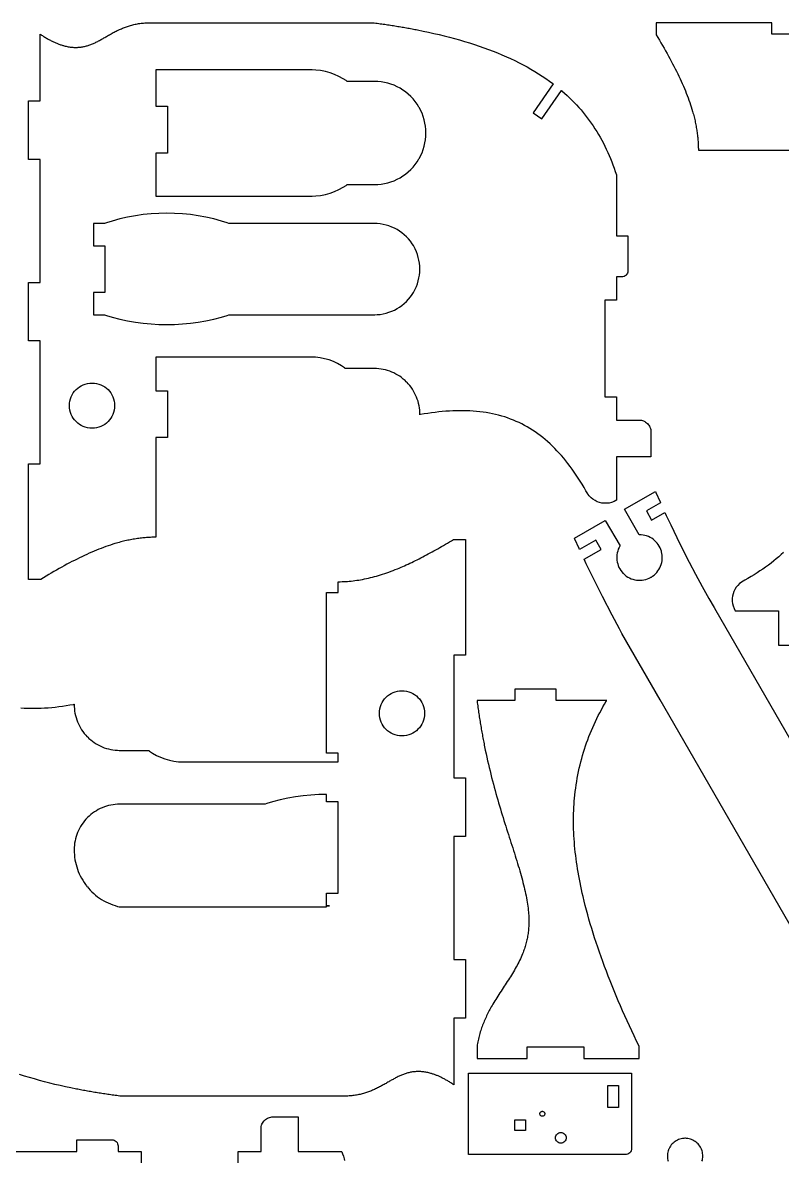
# Model space of a CAD drawing. Extents: x 0 to 504, y 0 to 398.
# Drawn here: x 113.9 to 245.9, y 200.4 to 398 of the extents above; entities that cross this region are included whole.
import ezdxf

# ---------------------------------------------------------------- set-up
doc = ezdxf.new("R2010")
doc.units = 0
doc.layers.get('0').update_dxf_attribs({"linetype": 'CONTINUOUS'})

msp = doc.modelspace()

# ---------------------------------------------------------------- linework, layer by layer
at = {"color": 0}
for points in [[(174.985, 397.986), (175.246, 397.951), (175.506, 397.918), (175.764, 397.883), (176.022, 397.847), (176.281, 397.813), (176.538, 397.776), (176.793, 397.739), (177.049, 397.703), (177.304, 397.665), (177.558, 397.626), (177.813, 397.589), (178.065, 397.549), (178.318, 397.51), (178.571, 397.469), (178.821, 397.429), (179.072, 397.389), (179.322, 397.347), (179.571, 397.306), (179.819, 397.264), (180.068, 397.221), (180.315, 397.178), (180.563, 397.135), (180.808, 397.09), (181.053, 397.046), (181.299, 397.001), (181.542, 396.956), (181.786, 396.91), (182.028, 396.862), (182.271, 396.817), (182.511, 396.768), (183.461, 396.576), (184.4, 396.378), (185.328, 396.171), (186.247, 395.957), (187.154, 395.735), (188.051, 395.506), (188.938, 395.268), (189.813, 395.022), (190.676, 394.769), (191.528, 394.508), (192.369, 394.237), (193.2, 393.96), (194.018, 393.674), (194.824, 393.379), (195.618, 393.076), (196.401, 392.764), (197.171, 392.444), (197.929, 392.114), (198.675, 391.776), (199.408, 391.429), (200.129, 391.072), (200.836, 390.707), (201.531, 390.332), (202.212, 389.947), (202.882, 389.553), (203.536, 389.15), (204.178, 388.736), (204.807, 388.314), (205.421, 387.881), (206.022, 387.439), (206.024, 387.438), (206.025, 387.435), (206.028, 387.433), (206.029, 387.432), (206.032, 387.431), (206.033, 387.429), (206.035, 387.428), (206.038, 387.426), (206.039, 387.425), (206.042, 387.424), (206.043, 387.422), (206.047, 387.419), (206.049, 387.418), (206.05, 387.417), (206.053, 387.415), (206.054, 387.414), (206.057, 387.412), (206.058, 387.411), (206.06, 387.41), (206.064, 387.407), (206.067, 387.406), (206.068, 387.404), (206.069, 387.401), (206.072, 387.4), (206.074, 387.399), (206.075, 387.397), (206.078, 387.396), (206.079, 387.394), (206.082, 387.393), (202.593, 382.39), (204.11, 381.332), (207.528, 386.232), (207.529, 386.231), (207.533, 386.228), (207.536, 386.225), (207.538, 386.224), (207.54, 386.222), (207.542, 386.219), (207.544, 386.218), (207.546, 386.217), (207.55, 386.213), (207.553, 386.211), (207.557, 386.207), (207.558, 386.206), (207.563, 386.201), (207.565, 386.2), (207.567, 386.199), (207.569, 386.197), (207.571, 386.194), (207.575, 386.192), (207.578, 386.189), (207.582, 386.186), (207.583, 386.185), (207.587, 386.181), (207.59, 386.179), (208.039, 385.787), (208.476, 385.39), (208.906, 384.985), (209.325, 384.574), (209.736, 384.154), (210.136, 383.729), (210.528, 383.297), (210.91, 382.858), (211.282, 382.414), (211.644, 381.961), (211.999, 381.503), (212.344, 381.037), (212.681, 380.567), (213.007, 380.089), (213.325, 379.604), (213.633, 379.112), (213.935, 378.615), (214.225, 378.112), (214.508, 377.603), (214.782, 377.086), (215.046, 376.564), (215.303, 376.036), (215.55, 375.501), (215.789, 374.961), (216.019, 374.414), (216.242, 373.861), (216.456, 373.303), (216.661, 372.737), (216.858, 372.167), (217.047, 371.59), (217.047, 371.59), (217.047, 371.589), (217.047, 371.588), (217.047, 371.588), (217.049, 371.588), (217.049, 371.586), (217.049, 371.586), (217.049, 371.585), (217.049, 371.585), (217.049, 371.583), (217.049, 371.583), (217.049, 371.583), (217.05, 371.583), (217.05, 371.582), (217.05, 371.581), (217.05, 371.581), (217.05, 371.579), (217.05, 371.579), (217.05, 371.579), (217.05, 360.996), (219.05, 360.996), (219.05, 354.921), (219.05, 354.868), (219.029, 354.71), (218.968, 354.508), (218.869, 354.324), (218.772, 354.197), (218.736, 354.16), (218.699, 354.124), (218.572, 354.026), (218.388, 353.928), (218.186, 353.867), (218.028, 353.846), (217.975, 353.846), (217.05, 353.846), (217.05, 349.846), (215.05, 349.846), (215.05, 332.996), (217.05, 332.996), (217.05, 328.996), (220.975, 328.996), (221.029, 328.996), (221.188, 328.985), (221.393, 328.953), (221.593, 328.901), (221.783, 328.832), (221.964, 328.744), (222.136, 328.64), (222.296, 328.522), (222.443, 328.388), (222.576, 328.24), (222.696, 328.081), (222.8, 327.91), (222.888, 327.728), (222.957, 327.537), (223.008, 327.339), (223.04, 327.132), (223.05, 326.974), (223.05, 326.921), (223.05, 322.571), (217.05, 322.571), (217.05, 315.044), (216.953, 314.986), (216.646, 314.836), (216.219, 314.679), (215.778, 314.575), (215.439, 314.532), (215.325, 314.526), (214.974, 314.526), (214.865, 314.532), (214.542, 314.572), (214.122, 314.667), (213.719, 314.807), (213.336, 314.993), (212.976, 315.221), (212.644, 315.49), (212.343, 315.797), (212.139, 316.051), (212.078, 316.14), (212.078, 316.14), (212.078, 316.14), (212.076, 316.142), (212.076, 316.142), (212.076, 316.143), (212.076, 316.143), (212.076, 316.143), (212.076, 316.143), (212.076, 316.143), (211.754, 316.718), (211.428, 317.283), (211.096, 317.838), (210.76, 318.382), (210.418, 318.917), (210.072, 319.44), (209.721, 319.954), (209.365, 320.456), (209.004, 320.947), (208.638, 321.428), (208.267, 321.897), (207.89, 322.356), (207.508, 322.803), (207.121, 323.239), (206.728, 323.662), (206.329, 324.074), (205.925, 324.475), (205.515, 324.862), (205.1, 325.239), (204.679, 325.603), (204.253, 325.954), (203.819, 326.294), (203.381, 326.621), (202.936, 326.935), (202.486, 327.236), (202.029, 327.524), (201.567, 327.799), (201.097, 328.06), (200.621, 328.308), (200.14, 328.543), (199.651, 328.765), (199.157, 328.974), (198.657, 329.169), (198.15, 329.351), (197.638, 329.521), (197.118, 329.678), (196.593, 329.822), (196.063, 329.954), (195.525, 330.074), (194.982, 330.181), (194.433, 330.275), (193.879, 330.358), (193.319, 330.429), (192.754, 330.489), (192.183, 330.536), (191.607, 330.574), (191.025, 330.597), (190.438, 330.611), (189.844, 330.614), (189.247, 330.606), (188.643, 330.586), (188.035, 330.556), (187.422, 330.514), (186.803, 330.463), (186.179, 330.4), (185.551, 330.328), (184.918, 330.246), (184.279, 330.153), (183.636, 330.05), (182.989, 329.938), (182.986, 329.938), (182.981, 329.936), (182.976, 329.935), (182.974, 329.935), (182.971, 329.935), (182.965, 329.933), (182.962, 329.933), (182.96, 329.932), (182.957, 329.932), (182.953, 329.931), (182.95, 329.931), (182.947, 329.931), (182.944, 329.929), (182.942, 329.929), (182.939, 329.928), (182.936, 329.928), (182.932, 329.928), (182.929, 329.926), (182.926, 329.926), (182.924, 329.926), (182.921, 329.925), (182.915, 329.924), (182.913, 329.924), (182.908, 329.924), (182.906, 329.922), (182.903, 329.922), (182.9, 329.921), (182.901, 330.021), (182.894, 330.318), (182.869, 330.711), (182.825, 331.101), (182.761, 331.487), (182.679, 331.869), (182.579, 332.246), (182.46, 332.617), (182.322, 332.982), (182.168, 333.339), (181.996, 333.689), (181.807, 334.029), (181.6, 334.361), (181.376, 334.683), (181.138, 334.994), (180.882, 335.294), (180.681, 335.513), (180.611, 335.583), (180.542, 335.654), (180.325, 335.858), (180.028, 336.117), (179.719, 336.36), (179.4, 336.586), (179.071, 336.796), (178.732, 336.989), (178.385, 337.165), (178.029, 337.325), (177.667, 337.465), (177.297, 337.589), (176.921, 337.694), (176.54, 337.781), (176.154, 337.849), (175.764, 337.897), (175.371, 337.926), (175.075, 337.936), (174.975, 337.936), (169.95, 337.936), (169.79, 338.057), (169.288, 338.394), (168.593, 338.796), (167.872, 339.139), (167.126, 339.424), (166.36, 339.646), (165.576, 339.807), (164.781, 339.904), (164.176, 339.936), (163.975, 339.936), (137.05, 339.936), (137.05, 334.086), (139.05, 334.086), (139.05, 325.936), (137.05, 325.936), (137.05, 308.632), (137.031, 308.632), (137.028, 308.632), (137.006, 308.632), (137.003, 308.632), (136.981, 308.632), (136.978, 308.632), (136.976, 308.632), (136.757, 308.631), (136.537, 308.626), (136.317, 308.621), (136.095, 308.612), (135.872, 308.601), (135.648, 308.589), (135.423, 308.572), (135.197, 308.556), (134.97, 308.535), (134.741, 308.513), (134.512, 308.487), (134.281, 308.46), (134.049, 308.429), (133.816, 308.397), (133.582, 308.361), (133.347, 308.324), (133.11, 308.285), (132.873, 308.242), (132.634, 308.196), (132.394, 308.149), (132.153, 308.097), (131.91, 308.044), (131.666, 307.989), (131.421, 307.931), (131.175, 307.869), (130.928, 307.806), (130.679, 307.739), (130.429, 307.669), (130.178, 307.597), (129.925, 307.522), (129.535, 307.403), (129.142, 307.275), (128.746, 307.142), (128.346, 307), (127.944, 306.854), (127.539, 306.7), (127.13, 306.54), (126.719, 306.374), (126.305, 306.201), (125.888, 306.024), (125.468, 305.839), (125.046, 305.649), (124.621, 305.453), (124.193, 305.251), (123.762, 305.043), (123.329, 304.831), (122.893, 304.611), (122.455, 304.388), (122.014, 304.158), (121.571, 303.924), (121.126, 303.683), (120.678, 303.438), (120.228, 303.188), (119.775, 302.933), (119.321, 302.674), (118.864, 302.408), (118.405, 302.14), (117.944, 301.867), (117.48, 301.588), (117.015, 301.306), (117.013, 301.304), (117.013, 301.304), (117.011, 301.303), (117.01, 301.303), (117.009, 301.301), (117.008, 301.301), (117.008, 301.301), (117.006, 301.3), (117.005, 301.3), (117.003, 301.297), (117.002, 301.297), (117.001, 301.296), (117, 301.296), (116.999, 301.296), (116.999, 301.296), (116.998, 301.294), (116.998, 301.294), (116.997, 301.294), (114.9, 301.294), (114.9, 321.396), (116.9, 321.396), (116.9, 342.725), (114.9, 342.725), (114.9, 352.875), (116.9, 352.875), (116.9, 374.281), (114.9, 374.281), (114.9, 384.431), (116.9, 384.431), (116.9, 396.051), (117.017, 395.974), (117.161, 395.878), (117.304, 395.785), (117.447, 395.693), (117.59, 395.603), (117.731, 395.515), (117.873, 395.431), (118.013, 395.347), (118.154, 395.265), (118.294, 395.186), (118.433, 395.108), (118.572, 395.033), (118.71, 394.961), (118.848, 394.889), (118.985, 394.821), (119.122, 394.753), (119.258, 394.689), (119.393, 394.626), (119.529, 394.565), (119.663, 394.507), (119.797, 394.45), (119.931, 394.396), (120.064, 394.343), (120.197, 394.293), (120.329, 394.244), (120.46, 394.199), (120.591, 394.156), (120.722, 394.112), (120.852, 394.074), (120.981, 394.036), (121.11, 394), (121.28, 393.957), (121.448, 393.918), (121.615, 393.882), (121.782, 393.85), (121.947, 393.822), (122.112, 393.799), (122.276, 393.778), (122.439, 393.761), (122.601, 393.749), (122.762, 393.739), (122.922, 393.733), (123.082, 393.732), (123.241, 393.733), (123.4, 393.739), (123.557, 393.747), (123.715, 393.76), (123.871, 393.776), (124.027, 393.796), (124.182, 393.818), (124.337, 393.844), (124.492, 393.874), (124.646, 393.907), (124.799, 393.943), (124.952, 393.982), (125.105, 394.025), (125.257, 394.071), (125.409, 394.121), (125.561, 394.172), (125.712, 394.229), (125.864, 394.287), (126.015, 394.35), (126.167, 394.415), (126.319, 394.483), (126.47, 394.553), (126.622, 394.626), (126.774, 394.703), (126.926, 394.781), (127.078, 394.861), (127.231, 394.943), (127.385, 395.026), (127.539, 395.111), (127.694, 395.199), (127.849, 395.286), (128.005, 395.375), (128.163, 395.465), (128.321, 395.557), (128.48, 395.649), (128.641, 395.74), (128.803, 395.832), (128.966, 395.925), (129.131, 396.018), (129.297, 396.11), (129.464, 396.201), (129.634, 396.293), (129.805, 396.385), (129.978, 396.475), (130.152, 396.564), (130.329, 396.651), (130.508, 396.739), (130.689, 396.824), (130.872, 396.907), (131.04, 396.982), (131.21, 397.054), (131.382, 397.124), (131.556, 397.192), (131.733, 397.258), (131.911, 397.322), (132.092, 397.383), (132.276, 397.443), (132.461, 397.5), (132.65, 397.554), (132.84, 397.606), (133.033, 397.654), (133.229, 397.7), (133.427, 397.744), (133.628, 397.785), (133.831, 397.822), (134.037, 397.857), (134.246, 397.888), (134.457, 397.915), (134.672, 397.94), (134.889, 397.961), (135.109, 397.979), (135.332, 397.993), (135.558, 398.004), (135.787, 398.011), (136.019, 398.014), (136.254, 398.013), (136.492, 398.008), (136.733, 398), (136.978, 397.986), (174.981, 397.986), (174.985, 397.986)], [(137.05, 383.519), (139.05, 383.519), (139.05, 375.369), (137.05, 375.369), (137.05, 367.886), (163.975, 367.886), (164.186, 367.886), (164.821, 367.919), (165.657, 368.017), (166.481, 368.176), (167.289, 368.399), (168.076, 368.682), (168.843, 369.025), (169.582, 369.428), (170.119, 369.765), (170.292, 369.886), (174.975, 369.886), (175.125, 369.886), (175.574, 369.907), (176.164, 369.965), (176.746, 370.063), (177.317, 370.197), (177.876, 370.368), (178.421, 370.575), (178.95, 370.815), (179.462, 371.089), (179.957, 371.396), (180.429, 371.735), (180.881, 372.103), (181.308, 372.501), (181.71, 372.929), (182.085, 373.385), (182.432, 373.867), (182.674, 374.244), (182.749, 374.374), (182.822, 374.504), (183.029, 374.901), (183.274, 375.443), (183.481, 375.996), (183.65, 376.557), (183.781, 377.126), (183.875, 377.701), (183.932, 378.281), (183.95, 378.861), (183.932, 379.442), (183.875, 380.021), (183.781, 380.596), (183.65, 381.165), (183.481, 381.728), (183.274, 382.281), (183.029, 382.821), (182.822, 383.219), (182.749, 383.349), (182.674, 383.478), (182.432, 383.857), (182.085, 384.339), (181.71, 384.794), (181.308, 385.222), (180.881, 385.621), (180.429, 385.989), (179.957, 386.328), (179.462, 386.633), (178.95, 386.908), (178.421, 387.149), (177.876, 387.356), (177.317, 387.526), (176.746, 387.66), (176.164, 387.757), (175.574, 387.817), (175.125, 387.836), (174.975, 387.836), (170.292, 387.836), (170.119, 387.958), (169.582, 388.296), (168.843, 388.699), (168.076, 389.042), (167.289, 389.325), (166.481, 389.547), (165.657, 389.707), (164.821, 389.804), (164.186, 389.836), (163.975, 389.836), (137.05, 389.836), (137.05, 383.519)], [(126.18, 363.136), (126.18, 359.286), (128.18, 359.286), (128.18, 351.136), (126.18, 351.136), (126.18, 347.286), (128.117, 347.286), (128.446, 347.179), (129.441, 346.886), (130.775, 346.539), (132.119, 346.246), (133.471, 346.006), (134.83, 345.818), (136.193, 345.685), (137.559, 345.604), (138.926, 345.578), (140.294, 345.604), (141.661, 345.685), (143.024, 345.818), (144.382, 346.006), (145.735, 346.246), (147.078, 346.539), (148.413, 346.886), (149.407, 347.179), (149.736, 347.286), (174.975, 347.286), (175.107, 347.286), (175.504, 347.304), (176.025, 347.356), (176.539, 347.442), (177.043, 347.561), (177.536, 347.711), (178.018, 347.893), (178.486, 348.106), (178.938, 348.349), (179.374, 348.619), (179.792, 348.918), (180.19, 349.243), (180.567, 349.596), (180.922, 349.972), (181.254, 350.375), (181.56, 350.8), (181.772, 351.135), (181.839, 351.249), (181.904, 351.362), (182.087, 351.715), (182.303, 352.193), (182.486, 352.681), (182.635, 353.176), (182.751, 353.679), (182.835, 354.188), (182.883, 354.699), (182.9, 355.211), (182.883, 355.724), (182.835, 356.235), (182.751, 356.743), (182.635, 357.246), (182.486, 357.742), (182.303, 358.231), (182.087, 358.708), (181.904, 359.06), (181.839, 359.174), (181.772, 359.289), (181.56, 359.622), (181.254, 360.049), (180.922, 360.45), (180.567, 360.828), (180.19, 361.179), (179.792, 361.506), (179.374, 361.804), (178.938, 362.075), (178.486, 362.317), (178.018, 362.529), (177.536, 362.711), (177.043, 362.862), (176.539, 362.981), (176.025, 363.067), (175.504, 363.119), (175.107, 363.136), (174.975, 363.136), (149.736, 363.136), (149.408, 363.249), (148.415, 363.557), (147.082, 363.922), (145.739, 364.231), (144.388, 364.482), (143.028, 364.679), (141.664, 364.819), (140.296, 364.903), (138.926, 364.931), (137.557, 364.903), (136.19, 364.819), (134.825, 364.679), (133.466, 364.482), (132.114, 364.231), (130.771, 363.922), (129.438, 363.557), (128.446, 363.249), (128.118, 363.136), (126.18, 363.136)], [(122.015, 331.497), (122.015, 331.597), (122.036, 331.899), (122.095, 332.287), (122.192, 332.664), (122.324, 333.025), (122.489, 333.368), (122.686, 333.692), (122.912, 333.993), (123.165, 334.272), (123.444, 334.525), (123.746, 334.751), (124.07, 334.949), (124.413, 335.114), (124.773, 335.246), (125.149, 335.342), (125.539, 335.401), (125.84, 335.422), (125.94, 335.422), (126.041, 335.422), (126.342, 335.401), (126.732, 335.342), (127.108, 335.246), (127.468, 335.114), (127.811, 334.949), (128.135, 334.751), (128.437, 334.525), (128.716, 334.272), (128.969, 333.993), (129.195, 333.692), (129.392, 333.368), (129.557, 333.025), (129.689, 332.664), (129.786, 332.287), (129.845, 331.899), (129.865, 331.597), (129.865, 331.497), (129.865, 331.397), (129.845, 331.096), (129.786, 330.706), (129.689, 330.329), (129.557, 329.969), (129.392, 329.626), (129.195, 329.303), (128.969, 329), (128.716, 328.721), (128.437, 328.468), (128.135, 328.242), (127.811, 328.046), (127.468, 327.881), (127.108, 327.749), (126.732, 327.651), (126.342, 327.592), (126.041, 327.572), (125.94, 327.572), (125.84, 327.572), (125.539, 327.592), (125.149, 327.651), (124.773, 327.749), (124.413, 327.881), (124.07, 328.046), (123.746, 328.242), (123.444, 328.468), (123.165, 328.721), (122.912, 329), (122.686, 329.303), (122.489, 329.626), (122.324, 329.969), (122.192, 330.329), (122.095, 330.706), (122.036, 331.096), (122.015, 331.397), (122.015, 331.497)], [(183.718, 278.039), (183.718, 277.939), (183.699, 277.638), (183.639, 277.247), (183.542, 276.872), (183.41, 276.511), (183.244, 276.168), (183.049, 275.844), (182.822, 275.542), (182.569, 275.264), (182.29, 275.01), (181.987, 274.785), (181.664, 274.588), (181.321, 274.422), (180.961, 274.29), (180.585, 274.193), (180.194, 274.133), (179.894, 274.114), (179.793, 274.114), (179.693, 274.114), (179.393, 274.133), (179.003, 274.193), (178.626, 274.29), (178.265, 274.422), (177.922, 274.588), (177.599, 274.785), (177.297, 275.01), (177.018, 275.264), (176.765, 275.542), (176.539, 275.844), (176.342, 276.168), (176.178, 276.511), (176.044, 276.872), (175.949, 277.247), (175.889, 277.638), (175.868, 277.939), (175.868, 278.039), (175.868, 278.139), (175.889, 278.44), (175.949, 278.829), (176.044, 279.206), (176.178, 279.567), (176.342, 279.91), (176.539, 280.233), (176.765, 280.536), (177.018, 280.814), (177.297, 281.068), (177.599, 281.293), (177.922, 281.49), (178.265, 281.656), (178.626, 281.787), (179.003, 281.885), (179.393, 281.943), (179.693, 281.964), (179.793, 281.964), (179.894, 281.964), (180.194, 281.943), (180.585, 281.885), (180.961, 281.787), (181.321, 281.656), (181.664, 281.49), (181.987, 281.293), (182.29, 281.068), (182.569, 280.814), (182.822, 280.536), (183.049, 280.233), (183.244, 279.91), (183.41, 279.567), (183.542, 279.206), (183.639, 278.829), (183.699, 278.44), (183.718, 278.139), (183.718, 278.039)], [(215.365, 280.25), (206.581, 280.25), (206.581, 282.25), (199.429, 282.25), (199.429, 280.25), (192.833, 280.25), (192.833, 280.242), (192.837, 280.239), (192.837, 280.222), (192.84, 280.219), (192.84, 280.199), (192.84, 280.197), (192.84, 280.189), (192.844, 280.185), (192.844, 280.168), (192.844, 280.165), (192.883, 279.889), (192.919, 279.611), (192.956, 279.336), (192.994, 279.061), (193.033, 278.787), (193.069, 278.514), (193.108, 278.242), (193.151, 277.971), (193.19, 277.701), (193.231, 277.432), (193.272, 277.164), (193.315, 276.897), (193.358, 276.631), (193.401, 276.365), (193.444, 276.1), (193.487, 275.838), (193.531, 275.574), (193.576, 275.314), (193.619, 275.053), (193.665, 274.792), (193.712, 274.533), (193.758, 274.275), (193.808, 274.018), (193.854, 273.763), (193.901, 273.507), (193.951, 273.253), (194.001, 273), (194.047, 272.747), (194.097, 272.496), (194.151, 272.244), (194.276, 271.628), (194.406, 271.014), (194.538, 270.408), (194.672, 269.807), (194.808, 269.211), (194.947, 268.622), (195.09, 268.037), (195.233, 267.46), (195.376, 266.885), (195.522, 266.318), (195.672, 265.756), (195.819, 265.199), (195.969, 264.647), (196.122, 264.101), (196.272, 263.56), (196.426, 263.024), (196.583, 262.493), (196.737, 261.968), (196.89, 261.449), (197.047, 260.933), (197.201, 260.424), (197.358, 259.919), (197.513, 259.419), (197.665, 258.925), (197.819, 258.435), (197.972, 257.95), (198.126, 257.471), (198.276, 256.996), (198.429, 256.526), (198.581, 256.061), (198.726, 255.601), (198.881, 255.131), (199.031, 254.665), (199.176, 254.204), (199.319, 253.749), (199.462, 253.297), (199.601, 252.851), (199.74, 252.411), (199.872, 251.975), (200.006, 251.543), (200.133, 251.117), (200.256, 250.694), (200.376, 250.276), (200.494, 249.862), (200.608, 249.454), (200.715, 249.05), (200.819, 248.65), (200.922, 248.254), (201.019, 247.862), (201.108, 247.475), (201.197, 247.092), (201.281, 246.713), (201.358, 246.338), (201.431, 245.967), (201.494, 245.599), (201.558, 245.236), (201.612, 244.876), (201.665, 244.521), (201.708, 244.168), (201.744, 243.821), (201.776, 243.476), (201.797, 243.218), (201.815, 242.963), (201.826, 242.708), (201.837, 242.457), (201.84, 242.207), (201.844, 241.96), (201.84, 241.713), (201.837, 241.468), (201.826, 241.226), (201.815, 240.985), (201.797, 240.746), (201.781, 240.508), (201.756, 240.272), (201.729, 240.039), (201.701, 239.806), (201.665, 239.575), (201.631, 239.344), (201.59, 239.117), (201.544, 238.889), (201.497, 238.664), (201.447, 238.44), (201.394, 238.217), (201.333, 237.996), (201.276, 237.775), (201.212, 237.556), (201.144, 237.338), (201.072, 237.121), (200.997, 236.906), (200.922, 236.69), (200.84, 236.478), (200.758, 236.265), (200.638, 235.972), (200.513, 235.682), (200.381, 235.393), (200.24, 235.106), (200.097, 234.819), (199.951, 234.535), (199.801, 234.25), (199.647, 233.968), (199.483, 233.686), (199.322, 233.404), (199.156, 233.124), (198.987, 232.843), (198.815, 232.564), (198.64, 232.285), (198.462, 232.006), (198.283, 231.726), (198.101, 231.447), (197.922, 231.168), (197.74, 230.889), (197.554, 230.61), (197.372, 230.329), (197.188, 230.049), (197.006, 229.768), (196.819, 229.486), (196.64, 229.203), (196.458, 228.919), (196.276, 228.635), (196.097, 228.349), (195.922, 228.061), (195.744, 227.772), (195.572, 227.482), (195.444, 227.264), (195.319, 227.046), (195.197, 226.826), (195.076, 226.606), (194.958, 226.385), (194.84, 226.161), (194.726, 225.938), (194.615, 225.712), (194.506, 225.487), (194.397, 225.26), (194.294, 225.032), (194.19, 224.801), (194.09, 224.571), (193.994, 224.339), (193.901, 224.106), (193.813, 223.871), (193.722, 223.636), (193.638, 223.399), (193.558, 223.16), (193.476, 222.919), (193.401, 222.679), (193.331, 222.436), (193.263, 222.192), (193.197, 221.946), (193.138, 221.7), (193.076, 221.451), (193.022, 221.201), (192.972, 220.95), (192.926, 220.697), (192.883, 220.442), (192.844, 220.186), (192.844, 220.185), (192.844, 220.185), (192.844, 218.1), (201.531, 218.1), (201.531, 220.1), (211.381, 220.1), (211.381, 218.1), (220.99, 218.1), (220.99, 220.193), (220.987, 220.193), (220.987, 220.199), (220.983, 220.199), (220.983, 220.201), (220.983, 220.201), (220.983, 220.207), (220.981, 220.207), (220.981, 220.208), (220.551, 221.1), (220.131, 221.987), (219.715, 222.874), (219.308, 223.756), (218.906, 224.633), (218.513, 225.508), (218.126, 226.381), (217.747, 227.249), (217.376, 228.114), (217.013, 228.975), (216.658, 229.833), (216.308, 230.688), (215.969, 231.539), (215.638, 232.386), (215.313, 233.229), (214.994, 234.069), (214.688, 234.906), (214.388, 235.737), (214.094, 236.567), (213.813, 237.392), (213.533, 238.213), (213.269, 239.029), (213.008, 239.843), (212.763, 240.653), (212.522, 241.457), (212.288, 242.258), (212.065, 243.056), (211.847, 243.849), (211.644, 244.638), (211.447, 245.424), (211.258, 246.204), (211.119, 246.815), (210.983, 247.425), (210.856, 248.032), (210.733, 248.636), (210.615, 249.236), (210.508, 249.835), (210.401, 250.431), (210.306, 251.022), (210.215, 251.612), (210.131, 252.199), (210.051, 252.782), (209.976, 253.364), (209.913, 253.942), (209.851, 254.517), (209.797, 255.089), (209.751, 255.657), (209.712, 256.224), (209.676, 256.787), (209.647, 257.347), (209.626, 257.904), (209.615, 258.458), (209.606, 259.01), (209.606, 259.558), (209.608, 260.103), (209.619, 260.646), (209.64, 261.185), (209.665, 261.721), (209.694, 262.253), (209.733, 262.783), (209.781, 263.31), (209.833, 263.833), (209.897, 264.431), (209.976, 265.022), (210.058, 265.61), (210.151, 266.196), (210.251, 266.776), (210.358, 267.353), (210.476, 267.926), (210.601, 268.496), (210.733, 269.063), (210.872, 269.625), (211.022, 270.183), (211.181, 270.739), (211.344, 271.29), (211.515, 271.839), (211.694, 272.382), (211.883, 272.924), (212.081, 273.46), (212.283, 273.994), (212.49, 274.525), (212.708, 275.053), (212.938, 275.575), (213.169, 276.096), (213.408, 276.612), (213.658, 277.125), (213.913, 277.636), (214.176, 278.142), (214.444, 278.646), (214.719, 279.146), (215.006, 279.643), (215.297, 280.138), (215.301, 280.144), (215.301, 280.149), (215.306, 280.153), (215.308, 280.16), (215.313, 280.164), (215.315, 280.167), (215.319, 280.174), (215.322, 280.182), (215.326, 280.19), (215.331, 280.193), (215.333, 280.197), (215.337, 280.206), (215.34, 280.21), (215.34, 280.213), (215.344, 280.221), (215.347, 280.224), (215.351, 280.228), (215.356, 280.235), (215.358, 280.239), (215.358, 280.243), (215.365, 280.25)], [(166.683, 244.607), (167.211, 244.607), (167.167, 244.607), (166.728, 244.604), (166.683, 244.604), (166.683, 246.799), (168.683, 246.799), (168.683, 262.65), (166.683, 262.65), (166.683, 263.957), (166.344, 263.957), (165.324, 263.926), (163.968, 263.843), (162.618, 263.707), (161.275, 263.518), (159.939, 263.278), (158.614, 262.986), (157.299, 262.643), (156.321, 262.354), (155.997, 262.249), (130.759, 262.249), (130.66, 262.249), (130.366, 262.24), (129.975, 262.211), (129.588, 262.162), (129.205, 262.096), (128.827, 262.01), (128.454, 261.907), (128.087, 261.785), (127.726, 261.646), (127.372, 261.489), (127.027, 261.315), (126.69, 261.125), (126.362, 260.918), (126.044, 260.694), (125.736, 260.454), (125.44, 260.199), (125.224, 259.997), (125.155, 259.928), (125.085, 259.858), (124.884, 259.643), (124.628, 259.347), (124.389, 259.039), (124.165, 258.721), (123.958, 258.393), (123.767, 258.056), (123.593, 257.711), (123.437, 257.357), (123.298, 256.996), (123.176, 256.629), (123.073, 256.256), (122.987, 255.878), (122.92, 255.494), (122.872, 255.107), (122.843, 254.717), (122.834, 254.422), (122.834, 254.324), (122.834, 254.217), (122.843, 253.892), (122.87, 253.463), (122.916, 253.035), (122.979, 252.611), (123.06, 252.19), (123.158, 251.775), (123.274, 251.364), (123.407, 250.958), (123.556, 250.558), (123.722, 250.165), (123.905, 249.779), (124.104, 249.4), (124.32, 249.029), (124.551, 248.668), (124.798, 248.314), (124.993, 248.056), (125.061, 247.971), (125.128, 247.888), (125.338, 247.639), (125.627, 247.321), (125.93, 247.015), (126.244, 246.724), (126.569, 246.446), (126.906, 246.182), (127.253, 245.933), (127.61, 245.7), (127.976, 245.481), (128.352, 245.278), (128.736, 245.09), (129.128, 244.918), (129.528, 244.764), (129.934, 244.625), (130.347, 244.503), (130.662, 244.424), (130.767, 244.399), (166.683, 244.399), (166.683, 244.607)], [(191.375, 201.394), (191.375, 215.542), (219.697, 215.542), (219.697, 202.417), (219.675, 202.258), (219.615, 202.058), (219.515, 201.872), (219.418, 201.746), (219.382, 201.71), (219.343, 201.672), (219.218, 201.575), (219.033, 201.476), (218.832, 201.415), (218.674, 201.394), (191.375, 201.394)], [(215.574, 213.392), (217.424, 213.392), (217.424, 209.542), (215.574, 209.542), (215.574, 213.392)], [(204.178, 208.044), (204.157, 208.044), (204.092, 208.053), (204.013, 208.078), (203.94, 208.117), (203.876, 208.168), (203.825, 208.232), (203.786, 208.304), (203.761, 208.383), (203.753, 208.447), (203.753, 208.49), (203.761, 208.554), (203.786, 208.635), (203.825, 208.707), (203.876, 208.769), (203.94, 208.822), (204.013, 208.861), (204.092, 208.886), (204.157, 208.894), (204.199, 208.894), (204.264, 208.886), (204.343, 208.861), (204.415, 208.822), (204.479, 208.769), (204.531, 208.707), (204.569, 208.635), (204.593, 208.554), (204.603, 208.49), (204.603, 208.447), (204.593, 208.383), (204.569, 208.304), (204.531, 208.232), (204.479, 208.168), (204.415, 208.117), (204.343, 208.078), (204.264, 208.053), (204.199, 208.044), (204.178, 208.044)], [(199.425, 207.394), (201.275, 207.394), (201.275, 205.544), (199.425, 205.544), (199.425, 207.394)], [(207.404, 203.364), (207.358, 203.364), (207.218, 203.383), (207.044, 203.438), (206.888, 203.522), (206.75, 203.636), (206.638, 203.772), (206.551, 203.929), (206.497, 204.103), (206.479, 204.243), (206.479, 204.336), (206.497, 204.476), (206.551, 204.65), (206.638, 204.807), (206.75, 204.943), (206.888, 205.057), (207.044, 205.142), (207.218, 205.196), (207.358, 205.214), (207.45, 205.214), (207.59, 205.196), (207.765, 205.142), (207.922, 205.057), (208.058, 204.943), (208.172, 204.807), (208.257, 204.65), (208.311, 204.476), (208.329, 204.336), (208.329, 204.243), (208.311, 204.103), (208.257, 203.929), (208.172, 203.772), (208.058, 203.636), (207.922, 203.522), (207.765, 203.438), (207.59, 203.383), (207.45, 203.364), (207.404, 203.364)]]:
    msp.add_lwpolyline(points, close=True, dxfattribs=at)
for points in [[(265.385, 396.013), (244.056, 396.013), (244.056, 398.013), (223.954, 398.013), (223.954, 395.917), (223.954, 395.917), (223.956, 395.915), (223.956, 395.914), (223.956, 395.914), (223.956, 395.912), (223.957, 395.912), (223.957, 395.911), (223.958, 395.91), (223.958, 395.91), (223.96, 395.907), (223.96, 395.907), (223.961, 395.906), (223.961, 395.904), (223.961, 395.904), (223.962, 395.903), (223.962, 395.903), (223.962, 395.901), (223.964, 395.9), (223.964, 395.9), (223.965, 395.899), (224.247, 395.433), (224.526, 394.969), (224.8, 394.508), (225.068, 394.05), (225.333, 393.593), (225.593, 393.138), (225.847, 392.686), (226.097, 392.236), (226.343, 391.787), (226.582, 391.342), (226.817, 390.899), (227.047, 390.458), (227.271, 390.021), (227.49, 389.585), (227.703, 389.151), (227.911, 388.721), (228.112, 388.293), (228.308, 387.868), (228.499, 387.446), (228.683, 387.025), (228.861, 386.608), (229.033, 386.194), (229.2, 385.783), (229.36, 385.375), (229.514, 384.969), (229.66, 384.567), (229.801, 384.168), (229.935, 383.772), (230.063, 383.379), (230.182, 382.989), (230.296, 382.601), (230.362, 382.364), (230.428, 382.128), (230.49, 381.892), (230.55, 381.657), (230.607, 381.424), (230.661, 381.192), (230.714, 380.961), (230.764, 380.731), (230.811, 380.501), (230.857, 380.274), (230.9, 380.047), (230.94, 379.822), (230.979, 379.597), (231.015, 379.374), (231.049, 379.151), (231.081, 378.931), (231.11, 378.71), (231.136, 378.49), (231.161, 378.272), (231.183, 378.056), (231.204, 377.839), (231.222, 377.624), (231.239, 377.41), (231.253, 377.197), (231.264, 376.985), (231.274, 376.774), (231.282, 376.563), (231.287, 376.354), (231.29, 376.146), (231.292, 375.938), (231.292, 375.921), (231.292, 375.918), (231.292, 375.896), (231.292, 375.893), (231.292, 375.871), (231.292, 375.868), (231.292, 375.862), (262.596, 375.862)], [(247.867, 240.153), (224.636, 280.362), (218.024, 291.904), (217.587, 292.699), (216.303, 295.093), (214.629, 298.31), (213.01, 301.553), (211.824, 304), (211.439, 304.821), (214.392, 306.526), (213.467, 308.128), (210.654, 306.504), (210.579, 306.668), (209.835, 308.307), (209.761, 308.471), (215.118, 311.565), (217.679, 307.133), (217.636, 307.061), (217.519, 306.839), (217.386, 306.536), (217.281, 306.225), (217.203, 305.91), (217.149, 305.592), (217.122, 305.271), (217.121, 304.95), (217.149, 304.632), (217.199, 304.315), (217.274, 304.004), (217.376, 303.699), (217.503, 303.401), (217.654, 303.115), (217.831, 302.839), (218.032, 302.575), (218.199, 302.386), (218.257, 302.326), (218.317, 302.267), (218.501, 302.099), (218.763, 301.893), (219.035, 301.714), (219.319, 301.557), (219.617, 301.426), (219.919, 301.319), (220.229, 301.239), (220.544, 301.183), (220.862, 301.153), (221.185, 301.149), (221.504, 301.171), (221.824, 301.219), (222.142, 301.293), (222.453, 301.394), (222.757, 301.522), (222.981, 301.636), (223.054, 301.678), (223.126, 301.719), (223.337, 301.858), (223.6, 302.058), (223.844, 302.278), (224.067, 302.514), (224.267, 302.767), (224.446, 303.033), (224.603, 303.314), (224.736, 303.604), (224.844, 303.906), (224.931, 304.215), (224.989, 304.531), (225.024, 304.853), (225.029, 305.176), (225.011, 305.504), (224.962, 305.832), (224.91, 306.078), (224.888, 306.158), (224.867, 306.239), (224.785, 306.478), (224.657, 306.782), (224.506, 307.074), (224.335, 307.349), (224.139, 307.606), (223.928, 307.847), (223.694, 308.068), (223.446, 308.271), (223.182, 308.451), (222.904, 308.611), (222.612, 308.749), (222.311, 308.862), (221.997, 308.951), (221.678, 309.014), (221.349, 309.05), (221.096, 309.061), (221.013, 309.06), (218.453, 313.492), (218.453, 313.492), (223.824, 316.594), (223.896, 316.431), (224.629, 314.785), (224.704, 314.621), (222.254, 313.206), (223.179, 311.604), (225.478, 312.931), (225.728, 312.386), (226.496, 310.758), (227.542, 308.597), (228.61, 306.45), (229.703, 304.314), (230.818, 302.19), (231.96, 300.079), (233.124, 297.982), (234.013, 296.417), (234.313, 295.897), (260.185, 251.118)], [(113.551, 278.999), (114.127, 278.963), (114.709, 278.938), (115.297, 278.924), (115.89, 278.922), (116.487, 278.931), (117.091, 278.95), (117.699, 278.981), (118.313, 279.021), (118.931, 279.074), (119.555, 279.135), (120.183, 279.207), (120.817, 279.29), (121.455, 279.383), (122.098, 279.486), (122.745, 279.599), (122.748, 279.599), (122.751, 279.599), (122.754, 279.6), (122.757, 279.6), (122.76, 279.601), (122.766, 279.601), (122.769, 279.603), (122.772, 279.603), (122.775, 279.603), (122.781, 279.604), (122.784, 279.606), (122.787, 279.606), (122.79, 279.606), (122.793, 279.607), (122.796, 279.607), (122.802, 279.608), (122.805, 279.608), (122.807, 279.61), (122.81, 279.61), (122.813, 279.611), (122.816, 279.611), (122.819, 279.611), (122.822, 279.612), (122.825, 279.612), (122.831, 279.614), (122.834, 279.614), (122.833, 279.515), (122.84, 279.218), (122.865, 278.825), (122.909, 278.435), (122.972, 278.049), (123.055, 277.667), (123.155, 277.289), (123.274, 276.918), (123.411, 276.554), (123.566, 276.197), (123.738, 275.847), (123.928, 275.507), (124.134, 275.175), (124.357, 274.853), (124.596, 274.542), (124.852, 274.24), (125.054, 274.022), (125.123, 273.953), (125.193, 273.882), (125.408, 273.678), (125.706, 273.419), (126.015, 273.176), (126.334, 272.95), (126.663, 272.739), (127.002, 272.546), (127.35, 272.369), (127.705, 272.211), (128.068, 272.069), (128.438, 271.947), (128.813, 271.842), (129.194, 271.756), (129.58, 271.688), (129.97, 271.639), (130.363, 271.61), (130.66, 271.6), (130.759, 271.6), (135.784, 271.6), (135.944, 271.478), (136.446, 271.14), (137.14, 270.739), (137.862, 270.396), (138.608, 270.112), (139.375, 269.89), (140.157, 269.729), (140.954, 269.632), (141.557, 269.599), (141.758, 269.599), (168.683, 269.599), (168.683, 271.132), (166.683, 271.132), (166.683, 299.013), (168.683, 299.013), (168.683, 300.903), (168.689, 300.903), (168.692, 300.903), (168.714, 300.903), (168.717, 300.903), (168.736, 300.903), (168.739, 300.903), (168.758, 300.903), (169.067, 300.906), (169.378, 300.914), (169.69, 300.926), (170.006, 300.943), (170.322, 300.965), (170.642, 300.992), (170.962, 301.022), (171.286, 301.058), (171.612, 301.1), (171.942, 301.146), (172.272, 301.197), (172.604, 301.253), (172.94, 301.314), (173.278, 301.379), (173.618, 301.451), (173.96, 301.528), (174.306, 301.608), (174.653, 301.696), (175.001, 301.787), (175.354, 301.885), (175.708, 301.987), (176.067, 302.096), (176.426, 302.21), (176.789, 302.329), (177.153, 302.454), (177.521, 302.583), (177.89, 302.719), (178.263, 302.861), (178.639, 303.008), (179.017, 303.161), (179.319, 303.286), (179.625, 303.415), (179.931, 303.549), (180.239, 303.683), (180.549, 303.822), (180.86, 303.964), (181.172, 304.11), (181.486, 304.257), (181.8, 304.408), (182.117, 304.563), (182.435, 304.721), (182.754, 304.881), (183.075, 305.043), (183.397, 305.21), (183.721, 305.378), (184.046, 305.55), (184.371, 305.725), (184.699, 305.901), (185.028, 306.082), (185.357, 306.264), (185.688, 306.45), (186.021, 306.638), (186.354, 306.828), (186.689, 307.021), (187.024, 307.217), (187.361, 307.414), (187.699, 307.615), (188.038, 307.818), (188.378, 308.024), (188.719, 308.231), (188.721, 308.231), (188.721, 308.232), (188.722, 308.232), (188.724, 308.233), (188.725, 308.235), (188.725, 308.235), (188.728, 308.236), (188.728, 308.236), (188.729, 308.236), (188.729, 308.236), (188.731, 308.237), (188.731, 308.237), (188.732, 308.239), (188.733, 308.239), (188.735, 308.24), (188.735, 308.24), (188.737, 308.242), (188.737, 308.242), (190.833, 308.242), (190.833, 288.139), (188.833, 288.139), (188.833, 266.811), (190.833, 266.811), (190.833, 256.661), (188.833, 256.661), (188.833, 235.256), (190.833, 235.256), (190.833, 225.106), (188.833, 225.106), (188.833, 213.483), (188.717, 213.563), (188.579, 213.653), (188.443, 213.743), (188.307, 213.831), (188.171, 213.917), (188.035, 214), (187.9, 214.082), (187.765, 214.163), (187.632, 214.24), (187.497, 214.317), (187.365, 214.392), (187.232, 214.465), (187.1, 214.536), (186.968, 214.604), (186.836, 214.672), (186.706, 214.736), (186.575, 214.8), (186.446, 214.861), (186.317, 214.921), (186.188, 214.979), (186.058, 215.035), (185.931, 215.089), (185.803, 215.14), (185.676, 215.19), (185.55, 215.237), (185.424, 215.285), (185.297, 215.329), (185.172, 215.371), (185.047, 215.411), (184.924, 215.45), (184.8, 215.486), (184.624, 215.535), (184.449, 215.581), (184.275, 215.621), (184.101, 215.657), (183.931, 215.689), (183.76, 215.718), (183.589, 215.742), (183.421, 215.761), (183.251, 215.778), (183.085, 215.79), (182.918, 215.799), (182.753, 215.803), (182.587, 215.803), (182.424, 215.8), (182.26, 215.793), (182.097, 215.782), (181.936, 215.768), (181.774, 215.749), (181.614, 215.726), (181.453, 215.701), (181.293, 215.672), (181.135, 215.639), (180.975, 215.603), (180.817, 215.563), (180.66, 215.519), (180.501, 215.472), (180.344, 215.422), (180.188, 215.368), (180.031, 215.311), (179.875, 215.25), (179.718, 215.186), (179.572, 215.124), (179.425, 215.057), (179.278, 214.989), (179.131, 214.918), (178.983, 214.844), (178.836, 214.769), (178.688, 214.692), (178.54, 214.612), (178.392, 214.532), (178.242, 214.45), (178.092, 214.367), (177.942, 214.282), (177.79, 214.196), (177.638, 214.108), (177.485, 214.021), (177.331, 213.932), (177.175, 213.843), (177.019, 213.753), (176.861, 213.664), (176.703, 213.574), (176.543, 213.485), (176.381, 213.394), (176.218, 213.306), (176.053, 213.217), (175.888, 213.129), (175.719, 213.042), (175.549, 212.956), (175.378, 212.871), (175.203, 212.786), (175.028, 212.704), (174.862, 212.628), (174.694, 212.554), (174.524, 212.482), (174.353, 212.411), (174.178, 212.343), (174.001, 212.278), (173.822, 212.214), (173.642, 212.151), (173.458, 212.093), (173.272, 212.036), (173.085, 211.982), (172.894, 211.931), (172.701, 211.881), (172.506, 211.835), (172.307, 211.792), (172.107, 211.751), (171.903, 211.714), (171.697, 211.679), (171.489, 211.649), (171.276, 211.619), (171.063, 211.596), (170.846, 211.574), (170.625, 211.557), (170.403, 211.542), (170.176, 211.532), (169.947, 211.525), (169.715, 211.522), (169.481, 211.522), (169.242, 211.528), (169.001, 211.536), (168.757, 211.549), (130.754, 211.549), (130.749, 211.55), (130.749, 211.55), (130.489, 211.583), (130.229, 211.618), (129.97, 211.653), (129.712, 211.688), (129.454, 211.724), (129.197, 211.76), (128.941, 211.796), (128.685, 211.833), (128.43, 211.871), (128.175, 211.908), (127.921, 211.947), (127.668, 211.986), (127.416, 212.026), (127.164, 212.065), (126.913, 212.106), (126.662, 212.147), (126.412, 212.188), (126.163, 212.229), (125.914, 212.272), (125.666, 212.314), (125.419, 212.358), (125.172, 212.401), (124.926, 212.446), (124.681, 212.49), (124.436, 212.535), (124.192, 212.581), (123.949, 212.626), (123.706, 212.672), (123.464, 212.719), (123.222, 212.767), (122.273, 212.958), (121.334, 213.158), (120.406, 213.365), (119.488, 213.579), (118.58, 213.801), (117.683, 214.031), (116.797, 214.268), (115.922, 214.514), (115.058, 214.767), (114.206, 215.028), (113.364, 215.297)], [(246.111, 305.989), (245.696, 305.611), (245.271, 305.239), (244.833, 304.872), (244.386, 304.51), (243.929, 304.153), (243.461, 303.8), (242.983, 303.453), (242.494, 303.11), (241.996, 302.772), (241.487, 302.438), (240.969, 302.108), (240.443, 301.785), (239.906, 301.464), (239.358, 301.149), (238.803, 300.838), (238.8, 300.836), (238.711, 300.775), (238.457, 300.569), (238.15, 300.269), (237.881, 299.936), (237.653, 299.578), (237.467, 299.194), (237.326, 298.79), (237.232, 298.372), (237.19, 298.049), (237.186, 297.94), (237.186, 297.589), (237.192, 297.475), (237.235, 297.136), (237.339, 296.694), (237.496, 296.268), (237.646, 295.961), (237.703, 295.862), (245.231, 295.862), (245.231, 289.862), (249.581, 289.862)], [(151.315, 199.939), (151.315, 201.939), (155.315, 201.939), (155.315, 205.864), (155.315, 205.915), (155.325, 206.069), (155.356, 206.271), (155.404, 206.468), (155.472, 206.658), (155.56, 206.842), (155.664, 207.015), (155.785, 207.179), (155.886, 207.294), (155.922, 207.331), (155.958, 207.368), (156.075, 207.469), (156.239, 207.59), (156.413, 207.694), (156.596, 207.781), (156.786, 207.849), (156.983, 207.899), (157.185, 207.929), (157.339, 207.939), (157.39, 207.939), (161.739, 207.939), (161.739, 201.939), (169.267, 201.939), (169.325, 201.842), (169.475, 201.533), (169.631, 201.108), (169.735, 200.667), (169.779, 200.326)], [(112.731, 201.939), (123.315, 201.939), (123.315, 203.939), (129.39, 203.939), (129.442, 203.939), (129.6, 203.918), (129.801, 203.857), (129.986, 203.758), (130.113, 203.661), (130.15, 203.624), (130.187, 203.587), (130.284, 203.46), (130.383, 203.275), (130.444, 203.075), (130.465, 202.917), (130.465, 202.864), (130.465, 201.939), (134.465, 201.939), (134.465, 199.939)], [(231.925, 200.208), (231.985, 200.428), (232.028, 200.651), (232.054, 200.876), (232.065, 201.106), (232.057, 201.335), (232.035, 201.564), (231.993, 201.792), (231.935, 202.018), (231.879, 202.186), (231.858, 202.242), (231.836, 202.296), (231.764, 202.458), (231.654, 202.665), (231.529, 202.861), (231.393, 203.047), (231.243, 203.221), (231.082, 203.382), (230.91, 203.531), (230.728, 203.665), (230.535, 203.788), (230.335, 203.894), (230.125, 203.986), (229.91, 204.063), (229.686, 204.124), (229.46, 204.168), (229.225, 204.194), (229.05, 204.203), (228.932, 204.203), (228.754, 204.194), (228.522, 204.168), (228.293, 204.124), (228.072, 204.063), (227.854, 203.986), (227.647, 203.894), (227.447, 203.788), (227.254, 203.665), (227.072, 203.531), (226.897, 203.382), (226.736, 203.221), (226.586, 203.047), (226.45, 202.861), (226.325, 202.665), (226.218, 202.458), (226.147, 202.296), (226.122, 202.242), (226.103, 202.186), (226.047, 202.018), (225.986, 201.792), (225.947, 201.564), (225.922, 201.335), (225.917, 201.106), (225.925, 200.876), (225.954, 200.651), (225.997, 200.428), (226.057, 200.208)]]:
    msp.add_lwpolyline(points, dxfattribs=at)

doc.saveas('drawing.dxf')
